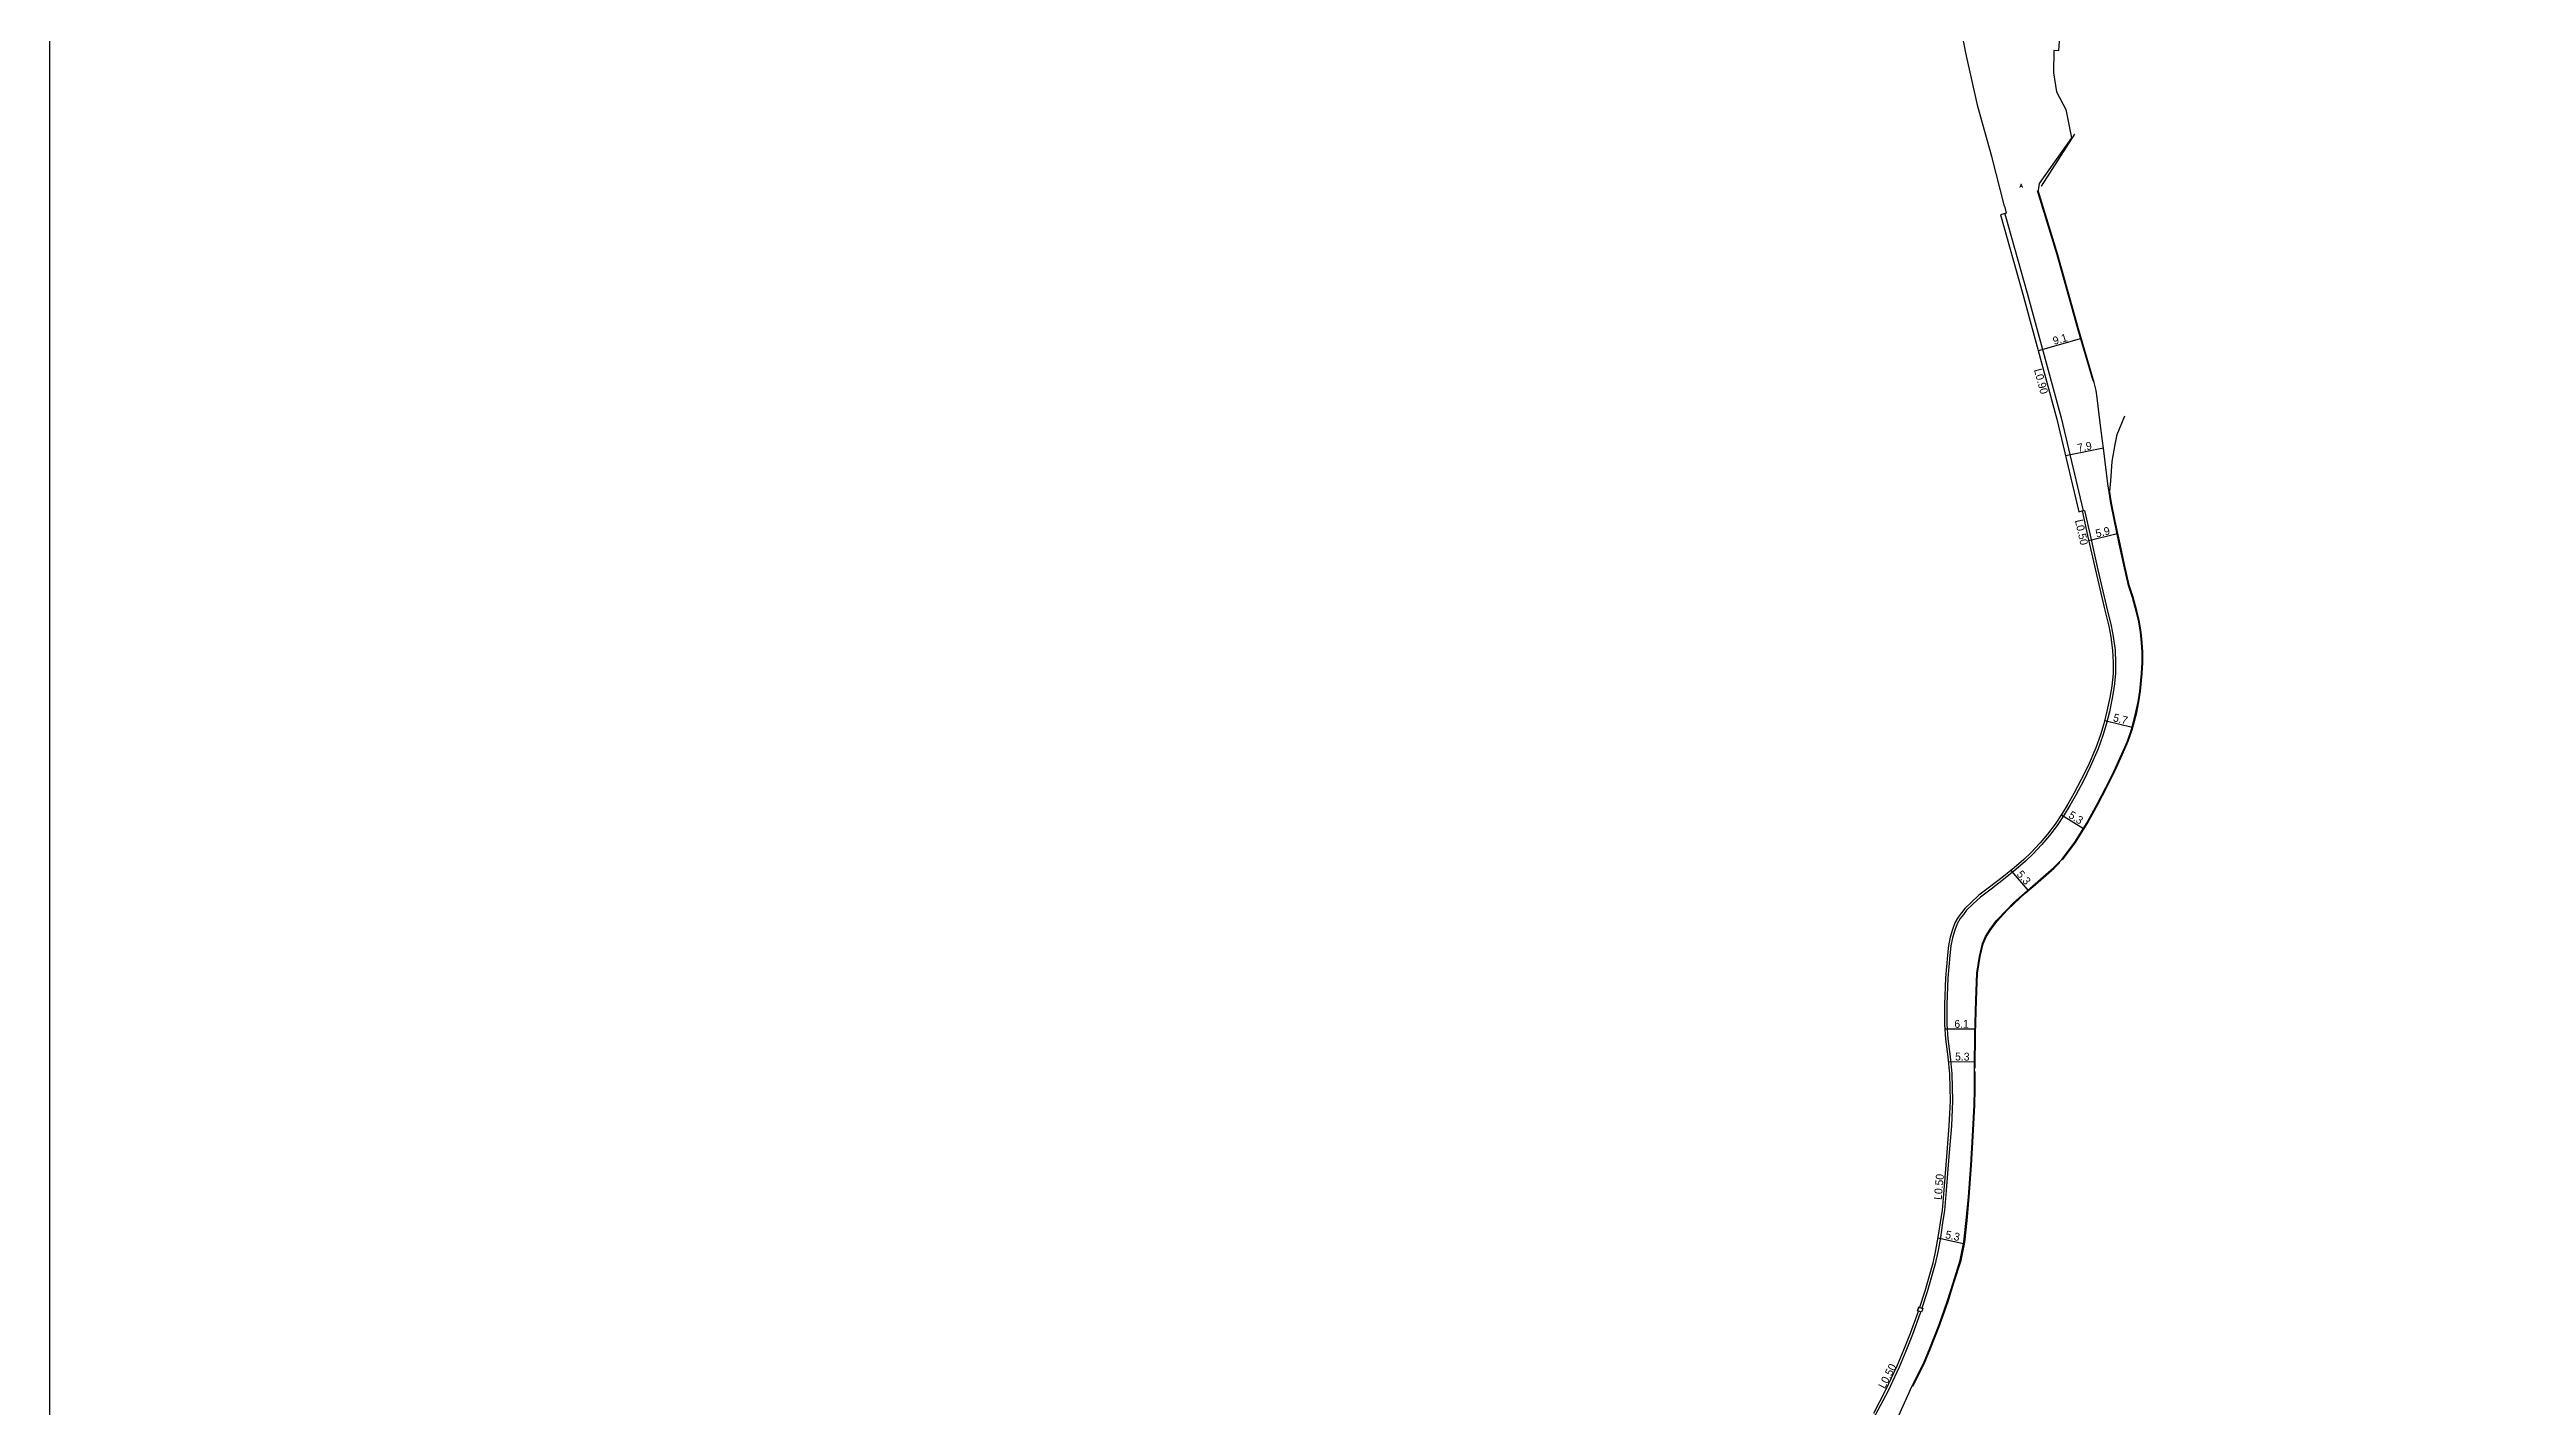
# Model space of a CAD drawing. Header units: metres. Extents: x -24000 to -20000, y -93000 to -89999.
# Drawn here: x -23200 to -22700.1, y -90547.9 to -90273.6 of the extents above; entities that cross this region are included whole.
import ezdxf

# ---------------------------------------------------------------- set-up
doc = ezdxf.new("R2010")
doc.units = ezdxf.units.M
doc.header["$LTSCALE"] = 2.5
for name, color, linetype in [('側溝・桝', 7, 'Continuous'), ('図郭', 7, 'Continuous'), ('幅員', 7, 'Continuous'), ('歩道・分離帯・安全施設', 7, 'Continuous'), ('舗装', 7, 'Continuous'), ('道路', 7, 'Continuous')]:
    doc.layers.add(name, color=color, linetype=linetype)
doc.styles.get("Standard").update_dxf_attribs({"font": ''})
doc.styles.add('YOKO_DECO', font='txt.shx', dxfattribs={"bigfont": 'extfont.shx'})
doc.styles.get('Standard').set_extended_font_data('@MS PGothic')

msp = doc.modelspace()

# ---------------------------------------------------------------- linework, layer by layer
at = {"layer": '側溝・桝'}
for points in [[(-22804.72, -90306.8), (-22800.22, -90322.84), (-22793.35, -90348.1), (-22788.9, -90366.85)], [(-22788.6, -90366.78), (-22787.48, -90371.76), (-22785.88, -90378.77), (-22784.13, -90386.27), (-22783.22, -90390.09), (-22782.8, -90392.24), (-22782.43, -90395.04), (-22782.32, -90397.55), (-22782.32, -90399.75), (-22782.59, -90402.41), (-22783, -90404.71), (-22783.57, -90407.48), (-22784.21, -90410.03), (-22784.88, -90412.28), (-22785.83, -90414.99), (-22787.43, -90418.6), (-22788.84, -90421.44), (-22790.29, -90424.23), (-22791.54, -90426.41), (-22792.72, -90428.34), (-22794.13, -90430.48), (-22795.7, -90432.51), (-22797.23, -90434.32), (-22799.05, -90436.28), (-22800.52, -90437.7), (-22802.51, -90439.4), (-22804.97, -90441.4), (-22807.5, -90443.36), (-22809.63, -90444.97), (-22811.21, -90446.41), (-22812.43, -90447.61), (-22813.1, -90448.46), (-22813.71, -90449.3), (-22814.38, -90450.36), (-22814.84, -90451.64), (-22815.29, -90453.2), (-22815.6, -90454.82), (-22815.81, -90456.74), (-22816.22, -90461.31), (-22816.43, -90466.68), (-22816.41, -90470.67), (-22816.25, -90473.62), (-22815.75, -90477.17), (-22815.4, -90480.71), (-22815.29, -90486.15), (-22815.51, -90491.22), (-22816.01, -90497.4), (-22816.55, -90504.26), (-22816.92, -90508.33), (-22817.29, -90510.79), (-22817.74, -90513.75), (-22818.21, -90516.41), (-22818.79, -90519.09), (-22820.43, -90524.78), (-22821.51, -90528.05)], [(-22789.08, -90366.89), (-22788.6, -90366.78)], [(-22821.76, -90528.81), (-22821.85, -90529.08), (-22823.39, -90533.38), (-22824.73, -90536.75), (-22826.08, -90540), (-22828.36, -90544.87), (-22830.84, -90549.57), (-22833.3, -90554.22), (-22836.23, -90559.56), (-22839.45, -90565.44), (-22841.62, -90569.42), (-22842.55, -90571.28), (-22843.73, -90574.04), (-22845.84, -90579.17), (-22847.33, -90582.96), (-22847.93, -90584.68), (-22848.4, -90586.16), (-22848.71, -90587.42), (-22848.97, -90588.92), (-22849.16, -90590.42), (-22849.24, -90591.52), (-22849.28, -90592.72), (-22849.19, -90594.78), (-22848.76, -90599.23)]]:
    msp.add_lwpolyline(points, dxfattribs=at)
msp.add_lwpolyline([(-22821.29, -90528.13), (-22821.54, -90528.88), (-22822.34, -90528.62), (-22822.09, -90527.86)], close=True, dxfattribs=at)
at = {"layer": '図郭'}
msp.add_lwpolyline([(-23200, -90600), (-22400, -90600), (-22400, -90000), (-23200, -90000)], close=True, dxfattribs=at)
at = {"layer": '幅員'}
for points in [[(-22789.22, -90332.04), (-22797.97, -90334.5)], [(-22784.74, -90354.22), (-22792.45, -90355.73)], [(-22782.01, -90371.53), (-22787.71, -90372.92)], [(-22784.52, -90409.23), (-22778.99, -90410.62)], [(-22793.28, -90428.29), (-22788.81, -90431.08)], [(-22803.5, -90439.57), (-22800.07, -90443.54)], [(-22810.73, -90471.63), (-22816.86, -90471.64)], [(-22816.15, -90478.2), (-22810.83, -90478.28)], [(-22818.26, -90513.82), (-22813.04, -90514.97)]]:
    msp.add_lwpolyline(points, dxfattribs=at)
at = {"layer": '歩道・分離帯・安全施設'}
for points in [[(-22797.29, -90301.22), (-22790.58, -90290.72)], [(-22786.88, -90340.59), (-22789.94, -90330.09), (-22794.16, -90315.15), (-22798.1, -90302.18)], [(-22783.51, -90362.97), (-22783.3, -90360.82), (-22783.03, -90356.89), (-22782.41, -90353.44), (-22781.98, -90351.41), (-22780.44, -90347.65)], [(-22793.07, -90437.41), (-22790.46, -90433.91), (-22788.05, -90430.17), (-22785.83, -90426.1), (-22784.14, -90422.86), (-22782.54, -90419.61), (-22780.9, -90416.06), (-22779.8, -90413.46), (-22778.97, -90411.11), (-22778.05, -90407.63), (-22777.63, -90405.47), (-22777.3, -90403.33), (-22776.96, -90399.74), (-22776.81, -90397.53), (-22776.82, -90395.44), (-22776.94, -90393.51), (-22777.17, -90391.41), (-22777.56, -90388.97), (-22778.02, -90387.1), (-22778.76, -90384.32), (-22779.57, -90381.9), (-22780.51, -90377.73), (-22781.42, -90373.53), (-22782.41, -90368.93), (-22783.16, -90365.27), (-22783.49, -90363.07)], [(-22810.69, -90479.53), (-22810.69, -90479.24), (-22810.61, -90472.64), (-22810.42, -90465.8), (-22810.21, -90460.35), (-22809.7, -90456.95), (-22809.06, -90454.4), (-22808.49, -90452.97), (-22807.56, -90451.5), (-22806.26, -90449.8), (-22804.24, -90447.61), (-22802.83, -90446.23), (-22800.68, -90444.25), (-22798.5, -90442.41), (-22794.74, -90439.1), (-22793.58, -90437.94)], [(-22823.32, -90543.85), (-22821.04, -90539.28), (-22819.75, -90536.17), (-22817.82, -90531.39), (-22816.2, -90526.71), (-22815, -90522.96), (-22813.56, -90518.38), (-22812.83, -90514.7), (-22812.35, -90510.32), (-22811.94, -90505.55), (-22811.46, -90499.17), (-22811.09, -90493.31), (-22810.77, -90487.03), (-22810.69, -90483.79), (-22810.69, -90480.2)]]:
    msp.add_lwpolyline(points, dxfattribs=at)
at = {"layer": '道路'}
for points in [[(-22793.33, -90252.48), (-22793.55, -90268.97), (-22793.86, -90273.86), (-22794.79, -90273.79), (-22794.89, -90278.31), (-22794.29, -90282.18), (-22792.37, -90285.71), (-22791.26, -90291.48), (-22797.79, -90300.72), (-22797.96, -90302.14)], [(-22804.81, -90305.29), (-22807.32, -90295.23), (-22810.17, -90285.11), (-22812.59, -90274.3), (-22814.9, -90262.29)], [(-22826.79, -90551.22), (-22823.46, -90543.78), (-22821.18, -90539.22), (-22819.89, -90536.11), (-22817.96, -90531.34), (-22816.34, -90526.67), (-22815.14, -90522.91), (-22813.71, -90518.34), (-22812.98, -90514.67), (-22812.5, -90510.31), (-22812.09, -90505.53), (-22811.61, -90499.16), (-22811.24, -90493.3), (-22810.92, -90487.03), (-22810.84, -90483.79), (-22810.84, -90479.24), (-22810.76, -90472.64), (-22810.57, -90465.79), (-22810.36, -90460.33), (-22809.84, -90456.93), (-22809.2, -90454.36), (-22808.62, -90452.9), (-22807.69, -90451.41), (-22806.38, -90449.7), (-22804.34, -90447.51), (-22802.93, -90446.12), (-22800.77, -90444.14), (-22798.6, -90442.3), (-22794.84, -90439), (-22793.18, -90437.32), (-22790.58, -90433.83), (-22788.18, -90430.1), (-22785.96, -90426.02), (-22784.28, -90422.79), (-22782.68, -90419.55), (-22781.04, -90416), (-22779.94, -90413.41), (-22779.11, -90411.06), (-22778.2, -90407.6), (-22777.78, -90405.45), (-22777.45, -90403.31), (-22777.11, -90399.73), (-22776.96, -90397.53), (-22776.97, -90395.45), (-22777.09, -90393.52), (-22777.32, -90391.43), (-22777.71, -90389), (-22778.17, -90387.14), (-22778.9, -90384.36), (-22779.72, -90381.94), (-22780.65, -90377.76), (-22781.57, -90373.56), (-22782.56, -90368.96), (-22783.31, -90365.29), (-22783.64, -90363.1), (-22783.9, -90361.39), (-22784.74, -90354.22), (-22784.96, -90352.72), (-22785.44, -90349.11), (-22786.03, -90344.06), (-22786.22, -90342.56), (-22786.63, -90340.91), (-22789.8, -90330.05), (-22794.01, -90315.11), (-22797.96, -90302.14)], [(-22804.81, -90305.29), (-22804.47, -90306.73), (-22805.57, -90307.06), (-22801.07, -90323.08), (-22794.21, -90348.32), (-22789.77, -90367.04)], [(-22789.77, -90367.04), (-22789.08, -90366.89), (-22787.97, -90371.87), (-22786.36, -90378.88), (-22784.62, -90386.39), (-22783.71, -90390.19), (-22783.29, -90392.32), (-22782.92, -90395.08), (-22782.82, -90397.56), (-22782.82, -90399.72), (-22783.08, -90402.34), (-22783.48, -90404.61), (-22784.06, -90407.37), (-22784.69, -90409.9), (-22785.35, -90412.12), (-22786.29, -90414.81), (-22787.88, -90418.39), (-22789.28, -90421.21), (-22790.73, -90423.99), (-22791.97, -90426.15), (-22793.14, -90428.07), (-22794.53, -90430.19), (-22796.09, -90432.2), (-22797.6, -90433.99), (-22799.41, -90435.93), (-22800.85, -90437.33), (-22802.82, -90439.02), (-22805.28, -90441.01), (-22807.8, -90442.97), (-22809.95, -90444.59), (-22811.55, -90446.05), (-22812.8, -90447.28), (-22813.5, -90448.16), (-22814.12, -90449.02), (-22814.83, -90450.14), (-22815.32, -90451.49), (-22815.77, -90453.08), (-22816.09, -90454.74), (-22816.3, -90456.69), (-22816.72, -90461.28), (-22816.92, -90466.67), (-22816.91, -90470.69), (-22816.74, -90473.67), (-22816.24, -90477.23), (-22815.9, -90480.74), (-22815.79, -90486.14), (-22816.01, -90491.19), (-22816.51, -90497.36), (-22817.05, -90504.22), (-22817.41, -90508.27), (-22817.78, -90510.72), (-22818.23, -90513.67), (-22818.7, -90516.32), (-22819.27, -90518.97), (-22820.9, -90524.64), (-22821.98, -90527.9), (-22822.09, -90527.86), (-22822.34, -90528.62), (-22822.23, -90528.65), (-22822.32, -90528.92), (-22823.86, -90533.2), (-22825.19, -90536.57), (-22826.53, -90539.8), (-22828.81, -90544.65), (-22831.27, -90549.34)]]:
    msp.add_lwpolyline(points, dxfattribs=at)

# ---------------------------------------------------------------- texts
at = {"layer": '側溝・桝'}
for s, rotation, p in [('L0.90', 285.2073, (-22798.84, -90338.36)), ('L0.50', 282.657, (-22790.55, -90368.81)), ('L0.50', 84.9054, (-22817.48, -90506.21)), ('L0.50', 62.2246, (-22828.99, -90544.46))]:
    msp.add_text(s, height=1.6, rotation=rotation, dxfattribs=at).set_placement(p)
at = {"layer": '幅員'}
for s, rotation, p in [('9.1', 15.6721, (-22794.74, -90333.33)), ('7.9', 11.0627, (-22789.88, -90354.97)), ('5.9', 13.6637, (-22786.16, -90372.28)), ('5.7', 345.8597, (-22782.93, -90409.37)), ('5.3', 328.0074, (-22792, -90428.79)), ('5.3', 310.8148, (-22802.43, -90440.42)), ('6.1', 0.0963, (-22814.91, -90471.38)), ('5.3', 359.149, (-22814.77, -90477.97)), ('5.3', 347.5269, (-22816.85, -90513.88))]:
    msp.add_text(s, height=1.6, rotation=rotation, dxfattribs=at).set_placement(p)
at = {"layer": '舗装', "style": 'YOKO_DECO'}
msp.add_text('A', height=0.75, dxfattribs=at).set_placement((-22801.68, -90301.54, 1184.82))

doc.saveas('drawing.dxf')
